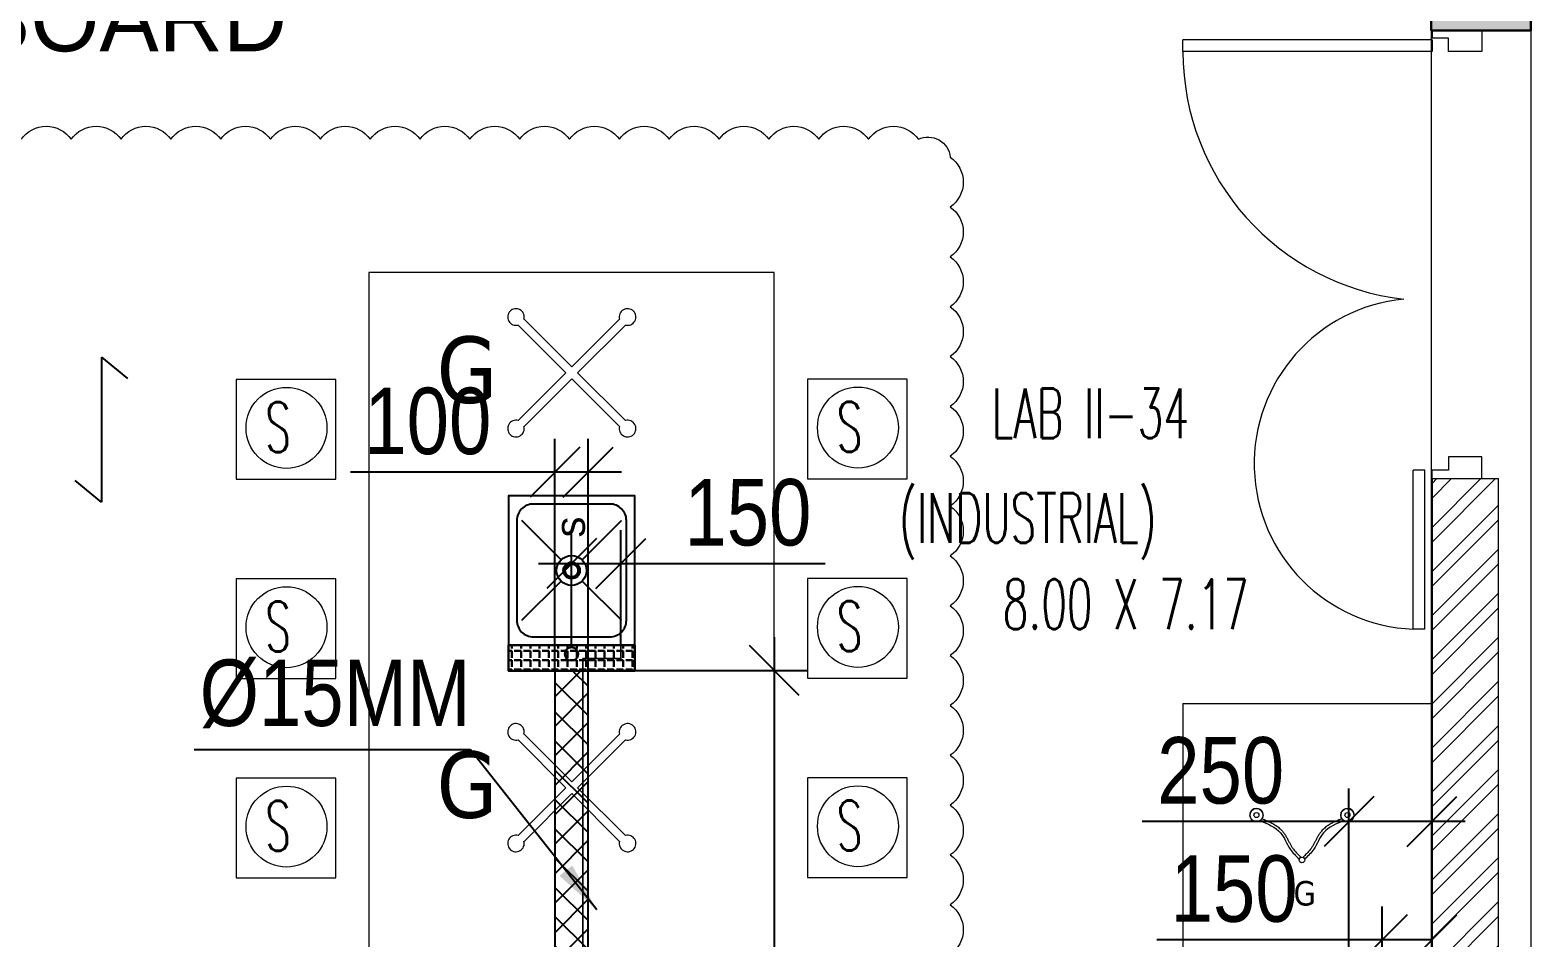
# Model space of a CAD drawing. Header units: inches. Extents: x 5899882 to 5988838, y -468923 to -96891.
# Drawn here: x 5962613 to 5967131, y -289753 to -287020 of the extents above; entities that cross this region are included whole.
import ezdxf

# ---------------------------------------------------------------- set-up
doc = ezdxf.new("R2010")
doc.units = ezdxf.units.IN
doc.header["$MEASUREMENT"] = 0
doc.linetypes.add('1', pattern=[0])
doc.layers.get('Defpoints').update_dxf_attribs({"color": 8})
for name, color, linetype in [('0- SLC ARCH LAYOUT', 7, 'Continuous'), ('0- SLC DIMENSION', 7, 'Continuous'), ('0-SLC RCC 2ND. FLOOR', 7, 'Continuous'), ('0-SLC-40 MM Waste water pipe', 3, 'Continuous'), ('0-SLC-DOMESTIC LINE', 5, 'DOMESTIC_LINE'), ('0-SLC-Raised portion', 1, 'Continuous'), ('0-SLC-Toilet fixture', 5, 'Continuous'), ('A-WALL-PATT', 252, 'Continuous')]:
    doc.layers.add(name, color=color, linetype=linetype)
for name, color, linetype, lineweight in [('ARCL-BOARD', 8, 'Continuous', 9), ('ARCL-HATCH-B', 8, 'Continuous', 5), ('ARLC-COL', 8, 'Continuous', 30), ('ARLC-DIM1', 8, 'Continuous', 5), ('ARLC-DIMF', 8, 'Continuous', 5), ('ARLC-DOOR-W', 8, 'Continuous', 5), ('ARLC-FUR (NOMN)', 8, 'Continuous', 9), ('ARLC-FURN', 8, 'Continuous', 9), ('ARLC-GAS BURNER', 8, 'Continuous', 5), ('ARLC-HATCH-C', 8, 'Continuous', 5), ('ARLC-SINK', 8, 'Continuous', 9), ('ARLC-TEXT0', 8, 'Continuous', 20), ('ARLC-WALL', 8, 'Continuous', 15)]:
    doc.layers.add(name, color=color, linetype=linetype, lineweight=lineweight)
doc.styles.add('ARIAL', font='tahoma.ttf')
doc.styles.add('RS', font='simplex8.shx', dxfattribs={"width": 0.6, "height": 150})
doc.styles.get("Standard").update_dxf_attribs({"font": 'arial.ttf'})
doc.styles.add('swati', font='GOTHIC.TTF')
doc.styles.add('swis cn bt', font='swissc.ttf')
doc.linetypes.add('DOMESTIC_LINE', pattern='A,0.5,-0.2,["DWS",ARIAL,S=0.1,R=0,X=-0.1,Y=-0.05],-0.25', length=0.95)
doc.dimstyles.new('SLC', dxfattribs={"dimtxt": 200, "dimasz": 150, "dimexe": 100, "dimexo": 0, "dimgap": 50, "dimtad": 1, "dimdec": 0, "dimrnd": 5, "dimzin": 1, "dimdsep": 46, "dimtxsty": 'swis cn bt', "dimblk": 'OBLIQUE', "dimcen": 60, "dimdle": 100, "dimclrd": 256, "dimclre": 256, "dimclrt": 256, "dimazin": 0, "dimtfac": 1, "dimtdec": 0, "dimtofl": 0, "dimtmove": 0, "dimatfit": 3, "dimfxl": 0.18, "dimtolj": 1, "dimtzin": 0, "dimarcsym": 0})

# ---------------------------------------------------------------- blocks, each defined once
blk = doc.blocks.new('RFGREG')
at = {"layer": 'ARLC-GAS BURNER'}
for centre, radius in [((5822272.1, -124202.2), 20.1), ((5822545.9, -124202.2), 20.1), ((5822272.1, -124202.2), 7.52), ((5822545.9, -124202.2), 7.52), ((5822409, -124337.3), 8.48), ((5822409, -124337.3), 8.48)]:
    blk.add_circle(centre, radius, dxfattribs=at)
for centre, start, end in [((5822272.1, -124202.2), 326.8884, 302.9164), ((5822545.9, -124202.2), 237.0836, 213.1116)]:
    blk.add_arc(centre, 20.1, start, end, dxfattribs=at)
for points, knots in [([(5822282.8, -124219), (5822306.1, -124228.5), (5822348, -124245.6), (5822367.4, -124302.3), (5822390.6, -124325), (5822400.1, -124334.3)], [0, 0, 0, 0, 88.97169, 160.2268, 209.42552, 209.42552, 209.42552, 209.42552]), ([(5822288.9, -124213.2), (5822287.3, -124212.5), (5822295, -124215.6), (5822306.8, -124220.6), (5822316.7, -124225.4), (5822324.3, -124229.7), (5822329.9, -124233.2), (5822335.4, -124237), (5822340.6, -124241.1), (5822345.5, -124245.6), (5822351, -124251.4), (5822356.5, -124258.8), (5822361.8, -124267.5), (5822366.6, -124276.3), (5822371, -124284.9), (5822375.4, -124293.1), (5822379.5, -124299.9), (5822383.4, -124305.3), (5822387.1, -124309.9), (5822391.1, -124314.4), (5822395.5, -124319), (5822400.2, -124323.7), (5822403.7, -124327), (5822405.4, -124328.8)], [0, 0, 0, 0, 0.738277, 1.476555, 2.214832, 2.583971, 2.95311, 3.322249, 3.691387, 4.060526, 4.429665, 5.003329, 5.576994, 6.150658, 6.724322, 7.297987, 7.871651, 8.267743, 8.663834, 9.059926, 9.456017, 9.852109, 10.248201, 10.248201, 10.248201, 10.248201]), ([(5822529.1, -124213.2), (5822530.7, -124212.5), (5822523, -124215.6), (5822511.1, -124220.6), (5822501.3, -124225.4), (5822493.7, -124229.7), (5822488, -124233.2), (5822482.6, -124237), (5822477.4, -124241.1), (5822472.4, -124245.6), (5822467, -124251.4), (5822461.5, -124258.8), (5822456.1, -124267.5), (5822451.4, -124276.3), (5822447, -124284.9), (5822442.6, -124293.1), (5822438.5, -124299.9), (5822434.6, -124305.3), (5822430.9, -124309.9), (5822426.9, -124314.4), (5822422.5, -124319), (5822417.7, -124323.7), (5822414.3, -124327), (5822412.6, -124328.8)], [0, 0, 0, 0, 0.738277, 1.476555, 2.214832, 2.583971, 2.95311, 3.322249, 3.691387, 4.060526, 4.429665, 5.003329, 5.576994, 6.150658, 6.724322, 7.297987, 7.871651, 8.267743, 8.663834, 9.059926, 9.456017, 9.852109, 10.248201, 10.248201, 10.248201, 10.248201]), ([(5822535.2, -124219), (5822511.9, -124228.5), (5822470, -124245.6), (5822450.6, -124302.3), (5822427.4, -124325), (5822417.9, -124334.3)], [0, 0, 0, 0, 88.97169, 160.2268, 209.42552, 209.42552, 209.42552, 209.42552])]:
    blk.add_open_spline(points, degree=3, knots=knots, dxfattribs=at)
at = {"layer": 'ARLC-GAS BURNER', "insert": (5822417.2, -124438.3), "char_height": 73.57, "attachment_point": 5, "style": 'ARIAL'}
blk.add_mtext('\\A1;G', dxfattribs=at)
blk = doc.blocks.new('DOOR 1')
at = {"layer": 'ARLC-DOOR-W', "ltscale": 0.1}
for p, q in [((5953211.6, -114078), (5953211.6, -113328)), ((5953211.6, -113328), (5953246.6, -113328)), ((5953246.6, -114078), (5953246.6, -113328)), ((5951473.5, -114021.3), (5951951.4, -114021.3)), ((5951473.5, -114056.3), (5951473.5, -114021.3)), ((5951951.4, -114056.3), (5951951.4, -114021.3)), ((5951473.5, -114056.3), (5951951.4, -114056.3)), ((5951926.4, -114077.8), (5951951.4, -114077.8)), ((5951926.4, -114077.8), (5951926.4, -114227.8)), ((5953246.6, -114078), (5953211.6, -114078)), ((5953276.4, -114077.8), (5953251.4, -114077.8)), ((5951926.4, -114227.8), (5951991.4, -114227.8)), ((5953276.4, -114227.8), (5953211.4, -114227.8))]:
    blk.add_line(p, q, dxfattribs=at)
at = {"layer": 'ARLC-DOOR-W'}
blk.add_line((5953276.4, -114227.8), (5953276.4, -114077.8), dxfattribs=at)
at = {"layer": 'ARLC-DOOR-W', "ltscale": 0.1}
for points in [[(5951991.4, -114227.8), (5951991.4, -114127.8), (5951951.4, -114127.8), (5951951.4, -114077.8)], [(5953211.4, -114227.8), (5953211.4, -114127.8), (5953251.4, -114127.8), (5953251.4, -114077.8)]]:
    blk.add_lwpolyline(points, dxfattribs=at)
for centre, radius, start, end in [((5953211.6, -114078), 750, 90, 173.4904), ((5951970.9, -114040.3), 497.8, 5.458, 177.8186)]:
    blk.add_arc(centre, radius, start, end, dxfattribs=at)
blk = doc.blocks.new('sk')
for p, q in [((5826975.9, -135444.1), (5827094.1, -135562.3)), ((5827157.8, -135562.3), (5827275.9, -135444.1)), ((5826975.9, -135744.1), (5827094.1, -135625.9)), ((5827157.8, -135625.9), (5827275.9, -135744.1))]:
    blk.add_line(p, q)
for radius in [45, 25]:
    blk.add_circle((5827125.9, -135594.1), radius)
at = {"layer": 'ARLC-SINK'}
blk.add_lwpolyline([(5826900.9, -135784.1), (5827350.9, -135784.1), (5827350.9, -135404.1), (5826900.9, -135404.1)], close=True, dxfattribs=at)
blk.add_lwpolyline([(5826975.9, -135759.1), (5827275.9, -135759.1, 0.414214), (5827325.9, -135709.1), (5827325.9, -135479.1, 0.414214), (5827275.9, -135429.1), (5826975.9, -135429.1, 0.414214), (5826925.9, -135479.1), (5826925.9, -135709.1, 0.414214)], format="xyb", close=True, dxfattribs=at)
blk.add_text('s', height=90, dxfattribs=at).set_placement((5827225.2, -135634.2))
blk = doc.blocks.new('FGVRRGBV')
at = {"layer": 'ARLC-GAS BURNER'}
for points in [[(5956168.2, -143896.6), (5956312, -143752.8), (5956168.2, -143609)], [(5956329.7, -143735.1), (5956185.9, -143591.3)], [(5956329.7, -143735.1), (5956473.4, -143591.3)], [(5956491.1, -143896.6), (5956347.3, -143752.8), (5956491.1, -143609)], [(5956329.7, -143770.5), (5956185.9, -143914.3)], [(5956329.7, -143770.5), (5956473.4, -143914.3)]]:
    blk.add_lwpolyline(points, dxfattribs=at)
for centre, start, end in [((5956161.7, -143584.9), 345, 285), ((5956497.6, -143584.9), 255, 195), ((5956161.7, -143920.7), 75, 15), ((5956497.6, -143920.7), 165, 105)]:
    blk.add_arc(centre, 25, start, end, dxfattribs=at)
at = {"layer": 'ARLC-GAS BURNER', "insert": (5956014.2, -143745.3), "char_height": 200, "attachment_point": 5, "style": 'ARIAL'}
blk.add_mtext('\\A1;G', dxfattribs=at)
blk = doc.blocks.new('srt')
at = {"layer": 'ARCL-BOARD'}
blk.add_lwpolyline([(5996549.3, -124341.8), (5996491.3, -124341.8), (5996491.3, -121813.8), (5996549.3, -121813.8)], close=True, dxfattribs=at)
at = {"layer": 'ARCL-BOARD', "ltscale": 350, "insert": (5996731.8, -122999.6), "char_height": 200, "attachment_point": 5, "rotation": 90, "style": 'swati', "bg_fill": 2}
blk.add_mtext('BOARD', dxfattribs=at)
blk = doc.blocks.new('A$C3DAD2E9A')
at = {"layer": 'ARCL-HATCH-B'}
h = blk.add_hatch(dxfattribs=at)
h.set_pattern_fill('ANSI32', color=256, scale=250)
h.set_pattern_definition([(45, (-5806111.7, 109613.3), (-66.2912607, 66.2912607), []), (45, (-5806067.505, 109613.3), (-66.2912607, 66.2912607), [])])
h.paths.add_polyline_path([(21847.2, -14323.5), (21647.2, -14323.5), (21647.2, -17423.5), (21847.2, -17423.5)])
at = {"layer": 'ARLC-DIMF'}
blk.add_line((18447.3, -15500), (18447.3, -19723.5), dxfattribs=at)
blk.add_lwpolyline([(17401.1, -13302.4, -0.520567), (17551.1, -13302.4, -0.520567), (17701.1, -13302.4, -0.520567), (17851.1, -13302.4, -0.520567), (18001.1, -13302.4, -0.520567), (18151.1, -13302.4, -0.520567), (18301.1, -13302.4, -0.520567), (18451.1, -13302.4, -0.520567), (18601.1, -13302.4, -0.520567), (18751.1, -13302.4, -0.520567), (18901.1, -13302.4, -0.520567), (19051.1, -13302.4, -0.520567), (19201.1, -13302.4, -0.520567), (19351.1, -13302.4, -0.520567), (19501.1, -13302.4, -0.520567), (19651.1, -13302.4, -0.520567), (19801.1, -13302.4, -0.520567), (19951.1, -13302.4, -0.520567), (20101.1, -13302.4, -0.520567), (20197.2, -13356.3, -0.520567), (20197.2, -13506.3, -0.520567), (20197.2, -13656.3, -0.520567), (20197.2, -13806.3, -0.520567), (20197.2, -13956.3, -0.520567), (20197.2, -14106.3, -0.520567), (20197.2, -14256.3, -0.520567), (20197.2, -14406.3, -0.520567), (20197.2, -14556.3, -0.520567), (20197.2, -14706.3, -0.520567), (20197.2, -14856.3, -0.520567), (20197.2, -15006.3, -0.520567), (20197.2, -15156.3, -0.520567), (20197.2, -15306.3, -0.520567), (20197.2, -15456.3, -0.520567), (20197.2, -15606.3, -0.520567), (20197.2, -15756.3, -0.520567)], format="xyb", dxfattribs=at)
at = {"layer": 'ARLC-FUR (NOMN)'}
for centre in [(18199.2, -14170.9), (19919.2, -14169.9), (18199.2, -14770.9), (19919.2, -14769.9), (18199.2, -15370.9), (19919.2, -15369.9)]:
    blk.add_circle(centre, 121.8, dxfattribs=at)
at = {"layer": 'ARLC-FURN'}
for q in [(21647.2, -15000), (20897.2, -17300)]:
    blk.add_line((20897.2, -15000), q, dxfattribs=at)
for points in [[(18447.3, -19723.5), (19667.3, -19723.5), (19667.3, -13703), (18447.3, -13703)], [(18047.3, -14325), (18347.3, -14325), (18347.3, -14025), (18047.3, -14025)], [(19767.3, -14324), (20067.3, -14324), (20067.3, -14024), (19767.3, -14024)], [(18047.3, -14925), (18347.3, -14925), (18347.3, -14625), (18047.3, -14625)], [(19767.3, -14924), (20067.3, -14924), (20067.3, -14624), (19767.3, -14624)], [(19767.3, -15524), (20067.3, -15524), (20067.3, -15224), (19767.3, -15224)], [(18047.3, -15525), (18347.3, -15525), (18347.3, -15225), (18047.3, -15225)]]:
    blk.add_lwpolyline(points, close=True, dxfattribs=at)
at = {"layer": 'ARLC-WALL', "ltscale": 0.1}
for p, q in [((21647.2, -14323.5), (21647.2, -17423.5)), ((21647.2, -14323.5), (21847.2, -14323.5)), ((21847.2, -17423.5), (21847.2, -14323.5))]:
    blk.add_line(p, q, dxfattribs=at)
at = {"layer": 'ARLC-DIM1', "rotation": 270}
blk.add_blockref('srt', (140725, 5983792.8), dxfattribs=at)
at = {"layer": 'ARLC-DOOR-W', "rotation": 90}
blk.add_blockref('DOOR 1', (-92430.6, -5966249.9), dxfattribs=at)
at = {"layer": 'ARLC-GAS BURNER'}
for name, p in [('FGVRRGBV', (-5937271.8, 129747.7)), ('FGVRRGBV', (-5937271.8, 128499.1)), ('RFGREG', (-5801153.3, 108866.1))]:
    blk.add_blockref(name, p, dxfattribs=at)
at = {"layer": 'ARLC-SINK', "rotation": 90}
blk.add_blockref('sk', (-116536.8, -5841725.9), dxfattribs=at)
at = {"layer": 'ARLC-FUR (NOMN)', "style": 'RS', "width": 0.6}
for p in [(18135, -14243.7), (19855, -14242.7), (18135, -14843.7), (19855, -14842.7), (18135, -15443.7), (19855, -15442.7)]:
    blk.add_text('S ', height=150, dxfattribs=at).set_placement(p)
at = {"layer": 'ARLC-TEXT0', "style": 'RS', "width": 0.6}
for s, p in [('LAB II-34', (20321.8, -14202)), ('(INDUSTRIAL)', (20042.8, -14517.3)), ('8.00 X 7.17', (20355.2, -14776.6))]:
    blk.add_text(s, height=150, dxfattribs=at).set_placement(p)
blk = doc.blocks.new('sink22')
at = {"color": 0}
for p, q in [((-150, 150), (-31.8, 31.8)), ((-150, 150), (-31.8, 31.8)), ((31.8, 31.8), (150, 150)), ((31.8, 31.8), (150, 150)), ((-150, -150), (-31.8, -31.8)), ((-150, -150), (-31.8, -31.8)), ((31.8, -31.8), (150, -150)), ((31.8, -31.8), (150, -150))]:
    blk.add_line(p, q, dxfattribs=at)
blk.add_lwpolyline([(-225, -190), (225, -190), (225, 190), (-225, 190)], close=True, dxfattribs=at)
blk.add_lwpolyline([(-150, -165), (150, -165, 0.414214), (200, -115), (200, 115, 0.414214), (150, 165), (-150, 165, 0.414214), (-200, 115), (-200, -115, 0.414214)], format="xyb", close=True, dxfattribs=at)
for radius in [45, 45, 25, 25]:
    blk.add_circle((0, 0), radius, dxfattribs=at)
blk = doc.blocks.new('GYS')
for p, q in [((6635556, -325051.9), (6635556, -325488.3)), ((6635556, -325051.9), (6635635, -325117)), ((6635556, -325488.3), (6635477, -325423.2))]:
    blk.add_line(p, q)
blk = doc.blocks.new('A$C77C3199A')
at = {"layer": 'ARLC-HATCH-C', "ltscale": 0.1}
blk.add_hatch(color=0, dxfattribs=at).paths.add_polyline_path([(21645, -11875), (21945, -11875), (21945, -12975), (21645, -12975)])
at = {"layer": 'ARLC-COL', "color": 0}
blk.add_lwpolyline([(21645, -11875), (21945, -11875), (21945, -12975), (21645, -12975)], close=True, dxfattribs=at)
blk.add_lwpolyline([(21645, -11875), (21945, -11875), (21945, -12975), (21645, -12975)], close=True, dxfattribs=at)
at = {"layer": 'ARLC-WALL', "color": 30, "ltscale": 0.1}
for p, q in [((21645, -12750), (21645, -18735)), ((21945, -12750), (21945, -18735))]:
    blk.add_line(p, q, dxfattribs=at)
at = {"color": 0}
blk.add_blockref('GYS', (-6617914, 311094.3), dxfattribs=at)
blk = doc.blocks.new('_OBLIQUE')
at = {"color": 0, "linetype": 'ByBlock'}
blk.add_line((-0.5, -0.5), (0.5, 0.5), dxfattribs=at)
blk = doc.blocks.new('*D291')
at = {"layer": '0- SLC DIMENSION', "lineweight": -2, "transparency": 16777216}
for p, q in [((5966583.3, -289921.5), (5966583.3, -289302.2)), ((5966833.3, -289921.5), (5966833.3, -289302.2)), ((5966583.3, -289402.2), (5965960.8, -289402.2)), ((5966933.3, -289402.2), (5966583.3, -289402.2))]:
    blk.add_line(p, q, dxfattribs=at)
at = {"layer": 'Defpoints', "color": 0, "transparency": 16777216}
for p in [(5966583.3, -289402.2), (5966583.3, -289921.5), (5966833.3, -289921.5)]:
    blk.add_point(p, dxfattribs=at)
at = {"layer": '0- SLC DIMENSION', "lineweight": -2, "transparency": 16777216, "xscale": 150, "yscale": 150, "zscale": 150, "rotation": 180}
blk.add_blockref('_OBLIQUE', (5966583.3, -289402.2), dxfattribs=at)
at = {"layer": '0- SLC DIMENSION', "lineweight": -2, "transparency": 16777216, "xscale": 150, "yscale": 150, "zscale": 150}
blk.add_blockref('_OBLIQUE', (5966833.3, -289402.2), dxfattribs=at)
at = {"layer": '0- SLC DIMENSION', "transparency": 16777216, "insert": (5966197.1, -289249.4), "char_height": 200, "attachment_point": 5, "style": 'swis cn bt'}
blk.add_mtext('\\A1;250', dxfattribs=at)
blk = doc.blocks.new('*D294')
at = {"layer": '0- SLC DIMENSION', "lineweight": -2, "transparency": 16777216}
for p, q in [((5966683.2, -290050), (5966683.2, -289658)), ((5966833.3, -290050), (5966833.3, -289658)), ((5966683.2, -289758), (5966004.9, -289758)), ((5966833.3, -289758), (5966583.2, -289758))]:
    blk.add_line(p, q, dxfattribs=at)
at = {"layer": 'Defpoints', "color": 0, "transparency": 16777216}
for p in [(5966833.3, -289758), (5966683.2, -290050), (5966833.3, -290050)]:
    blk.add_point(p, dxfattribs=at)
at = {"layer": '0- SLC DIMENSION', "lineweight": -2, "transparency": 16777216, "xscale": 150, "yscale": 150, "zscale": 150, "rotation": 180}
blk.add_blockref('_OBLIQUE', (5966683.2, -289758), dxfattribs=at)
at = {"layer": '0- SLC DIMENSION', "lineweight": -2, "transparency": 16777216, "xscale": 150, "yscale": 150, "zscale": 150}
blk.add_blockref('_OBLIQUE', (5966833.3, -289758), dxfattribs=at)
at = {"layer": '0- SLC DIMENSION', "transparency": 16777216, "insert": (5966237.5, -289605.3), "char_height": 200, "attachment_point": 5, "style": 'swis cn bt'}
blk.add_mtext('\\A1;150', dxfattribs=at)
blk = doc.blocks.new('*D307')
at = {"layer": '0- SLC DIMENSION', "lineweight": -2, "transparency": 16777216}
for p, q in [((5964853.4, -288847.7), (5964853.4, -293102.4)), ((5964293.4, -288947.7), (5964953.4, -288947.7)), ((5964293.4, -293002.4), (5964953.4, -293002.4))]:
    blk.add_line(p, q, dxfattribs=at)
at = {"layer": 'Defpoints', "color": 0, "transparency": 16777216}
for p in [(5964293.4, -288947.7), (5964293.4, -293002.4), (5964853.4, -293002.4)]:
    blk.add_point(p, dxfattribs=at)
at = {"layer": '0- SLC DIMENSION', "lineweight": -2, "transparency": 16777216, "xscale": 150, "yscale": 150, "zscale": 150}
for p, rotation in [((5964853.4, -288947.7), 90), ((5964853.4, -293002.4), 270)]:
    blk.add_blockref('_OBLIQUE', p, dxfattribs=dict(at, rotation=rotation))
at = {"layer": '0- SLC DIMENSION', "transparency": 16777216, "insert": (5964700.8, -290975.1), "char_height": 200, "attachment_point": 5, "rotation": 90, "style": 'swis cn bt'}
blk.add_mtext('\\A1;4055', dxfattribs=at)
blk = doc.blocks.new('*D311')
at = {"layer": '0- SLC DIMENSION', "lineweight": -2, "transparency": 16777216}
for p, q in [((5964193.3, -288948.6), (5964193.3, -288250.5)), ((5964293.4, -288947.7), (5964293.4, -288250.5)), ((5964193.3, -288350.5), (5963578.1, -288350.5)), ((5964393.4, -288350.5), (5964193.3, -288350.5))]:
    blk.add_line(p, q, dxfattribs=at)
at = {"layer": 'Defpoints', "color": 0, "transparency": 16777216}
for p in [(5964193.3, -288350.5), (5964193.3, -288948.6), (5964293.4, -288947.7)]:
    blk.add_point(p, dxfattribs=at)
at = {"layer": '0- SLC DIMENSION', "lineweight": -2, "transparency": 16777216, "xscale": 150, "yscale": 150, "zscale": 150, "rotation": 180}
blk.add_blockref('_OBLIQUE', (5964193.3, -288350.5), dxfattribs=at)
at = {"layer": '0- SLC DIMENSION', "lineweight": -2, "transparency": 16777216, "xscale": 150, "yscale": 150, "zscale": 150}
blk.add_blockref('_OBLIQUE', (5964293.4, -288350.5), dxfattribs=at)
at = {"layer": '0- SLC DIMENSION', "transparency": 16777216, "insert": (5963810.7, -288197.8), "char_height": 200, "attachment_point": 5, "style": 'swis cn bt'}
blk.add_mtext('\\A1;100', dxfattribs=at)
blk = doc.blocks.new('*D562')
at = {"layer": '0- SLC DIMENSION', "lineweight": -2, "transparency": 16777216}
for p, q in [((5964243.4, -288871.5), (5964243.4, -288525.5)), ((5964391.5, -288871.5), (5964391.5, -288525.5)), ((5964143.4, -288625.5), (5964391.5, -288625.5)), ((5964391.5, -288625.5), (5965006.7, -288625.5))]:
    blk.add_line(p, q, dxfattribs=at)
at = {"layer": 'Defpoints', "color": 0, "transparency": 16777216}
for p in [(5964391.5, -288625.5), (5964243.4, -288871.5), (5964391.5, -288871.5)]:
    blk.add_point(p, dxfattribs=at)
at = {"layer": '0- SLC DIMENSION', "lineweight": -2, "transparency": 16777216, "xscale": 150, "yscale": 150, "zscale": 150, "rotation": 180}
blk.add_blockref('_OBLIQUE', (5964243.4, -288625.5), dxfattribs=at)
at = {"layer": '0- SLC DIMENSION', "lineweight": -2, "transparency": 16777216, "xscale": 150, "yscale": 150, "zscale": 150}
blk.add_blockref('_OBLIQUE', (5964391.5, -288625.5), dxfattribs=at)
at = {"layer": '0- SLC DIMENSION', "transparency": 16777216, "insert": (5964774.1, -288472.8), "char_height": 200, "attachment_point": 5, "style": 'swis cn bt'}
blk.add_mtext('\\A1;150', dxfattribs=at)

msp = doc.modelspace()

# ---------------------------------------------------------------- block references
at = {"layer": '0- SLC ARCH LAYOUT'}
msp.add_blockref('A$C3DAD2E9A', (5945186.1, -274046.5), dxfattribs=at)

# ---------------------------------------------------------------- next in the draw order: hatches: boundary and pattern name
at = {"layer": '0-SLC-Raised portion'}
h = msp.add_hatch(dxfattribs=at)
h.set_pattern_fill('ANSI37', color=4, scale=500, angle=270.1925)
h.set_pattern_definition([(315.1924968, (8735787.81, 326919.094), (44.0454454, 44.3424034), []), (45.1924968, (8735787.81, 326919.094), (-44.3424034, 44.0454454), [])])
h.paths.add_polyline_path([(5964193.3, -293003.2), (5964293.4, -293002.4), (5964293.4, -288947.7), (5964193.3, -288948.6)])
at = {"layer": 'A-WALL-PATT', "lineweight": 30}
h = msp.add_hatch(dxfattribs=at)
h.set_pattern_fill('ANGLE', color=8, scale=4, angle=-180)
h.set_pattern_definition([(180, (5996250.275, -296264.792), (-2e-14, -27.94), [20.32, -7.62]), (270, (5996250.275, -296264.792), (27.94, -2e-14), [20.32, -7.62])])
h.paths.add_polyline_path([(5964433.3, -288948.2), (5964053.3, -288948.1), (5964053.4, -288871.5), (5964433.4, -288871.6)])

# ---------------------------------------------------------------- next in the draw order: linework, layer by layer
at = {"layer": '0-SLC-40 MM Waste water pipe', "lineweight": 30}
for centre in [(5964243.4, -288646.5), (5964243.3, -288897.8)]:
    msp.add_circle(centre, 20, dxfattribs=at)
at = {"layer": '0-SLC-DOMESTIC LINE', "color": 5, "linetype": '1', "const_width": 5}
for points in [[(5964391.5, -288871.5), (5964391.5, -288911), (5964277, -288911)], [(5964277, -288911), (5964277, -293728.5)]]:
    msp.add_lwpolyline(points, dxfattribs=at)
at = {"layer": '0-SLC-Raised portion', "color": 4}
msp.add_lwpolyline([(5964193.3, -293003.2), (5964293.4, -293002.4), (5964293.4, -288947.7), (5964193.3, -288948.6)], close=True, dxfattribs=at)
at = {"layer": 'A-WALL-PATT', "color": 8, "lineweight": 30}
msp.add_lwpolyline([(5964433.3, -288948.2), (5964053.3, -288948.1), (5964053.4, -288871.5), (5964433.4, -288871.6)], close=True, dxfattribs=at)

# ---------------------------------------------------------------- next in the draw order: block references
at = {"layer": '0-SLC RCC 2ND. FLOOR'}
msp.add_blockref('A$C77C3199A', (5945186.1, -274046.5), dxfattribs=at)
at = {"layer": '0-SLC-Toilet fixture', "color": 140, "rotation": 90}
msp.add_blockref('sink22', (5964243.4, -288646.5), dxfattribs=at)

# ---------------------------------------------------------------- next in the draw order: texts
at = {"layer": '0-SLC-DOMESTIC LINE', "linetype": '1', "insert": (5963938.9, -288914.5), "char_height": 200, "width": 687.595, "attachment_point": 3}
msp.add_mtext('{\\fSwis721 Cn BT|b0|i0|c0|p34;%%C15MM}', dxfattribs=at)

# ---------------------------------------------------------------- next in the draw order: dimensions: what is measured, and where the dimension line sits
at = {"layer": '0- SLC DIMENSION', "color": 1}
for base, p1, p2, picture, middle in [((5964193.3, -288350.5), (5964293.4, -288947.7), (5964193.3, -288948.6), '*D311', (5963810.7, -288197.8)), ((5964391.5, -288625.5), (5964243.4, -288871.5), (5964391.5, -288871.5), '*D562', (5964774.1, -288472.8)), ((5966583.3, -289402.2), (5966833.3, -289921.5), (5966583.3, -289921.5), '*D291', (5966197.1, -289249.4))]:
    dim = msp.add_linear_dim(base=base, p1=p1, p2=p2, dimstyle='SLC', dxfattribs=at)
    dim.commit()
    dim.dimension.update_dxf_attribs({"geometry": picture, "text_midpoint": middle})
dim = msp.add_linear_dim(base=(5964853.4, -293002.4), p1=(5964293.4, -288947.7), p2=(5964293.4, -293002.4), angle=90, dimstyle='SLC', dxfattribs=at)
dim.commit()
dim.dimension.update_dxf_attribs({"geometry": '*D307', "text_midpoint": (5964700.8, -290975.1)})
dim = msp.add_linear_dim(base=(5966833.3, -289758), p1=(5966683.2, -290050), p2=(5966833.3, -290050), dimstyle='SLC', dxfattribs=at)
dim.commit()
dim.dimension.update_dxf_attribs({"geometry": '*D294', "text_midpoint": (5966237.5, -289758), "dimtype": 160})

# ---------------------------------------------------------------- next in the draw order: leaders
at = {"layer": '0-SLC-DOMESTIC LINE', "linetype": '1'}
msp.add_leader([(5964319.3, -289667.5), (5963938.9, -289186), (5963107.8, -289186)], dimstyle='SLC', override={"dimgap": 50, "dimtad": 0, "dimfxlon": 1}, dxfattribs=at)

doc.saveas('drawing.dxf')
